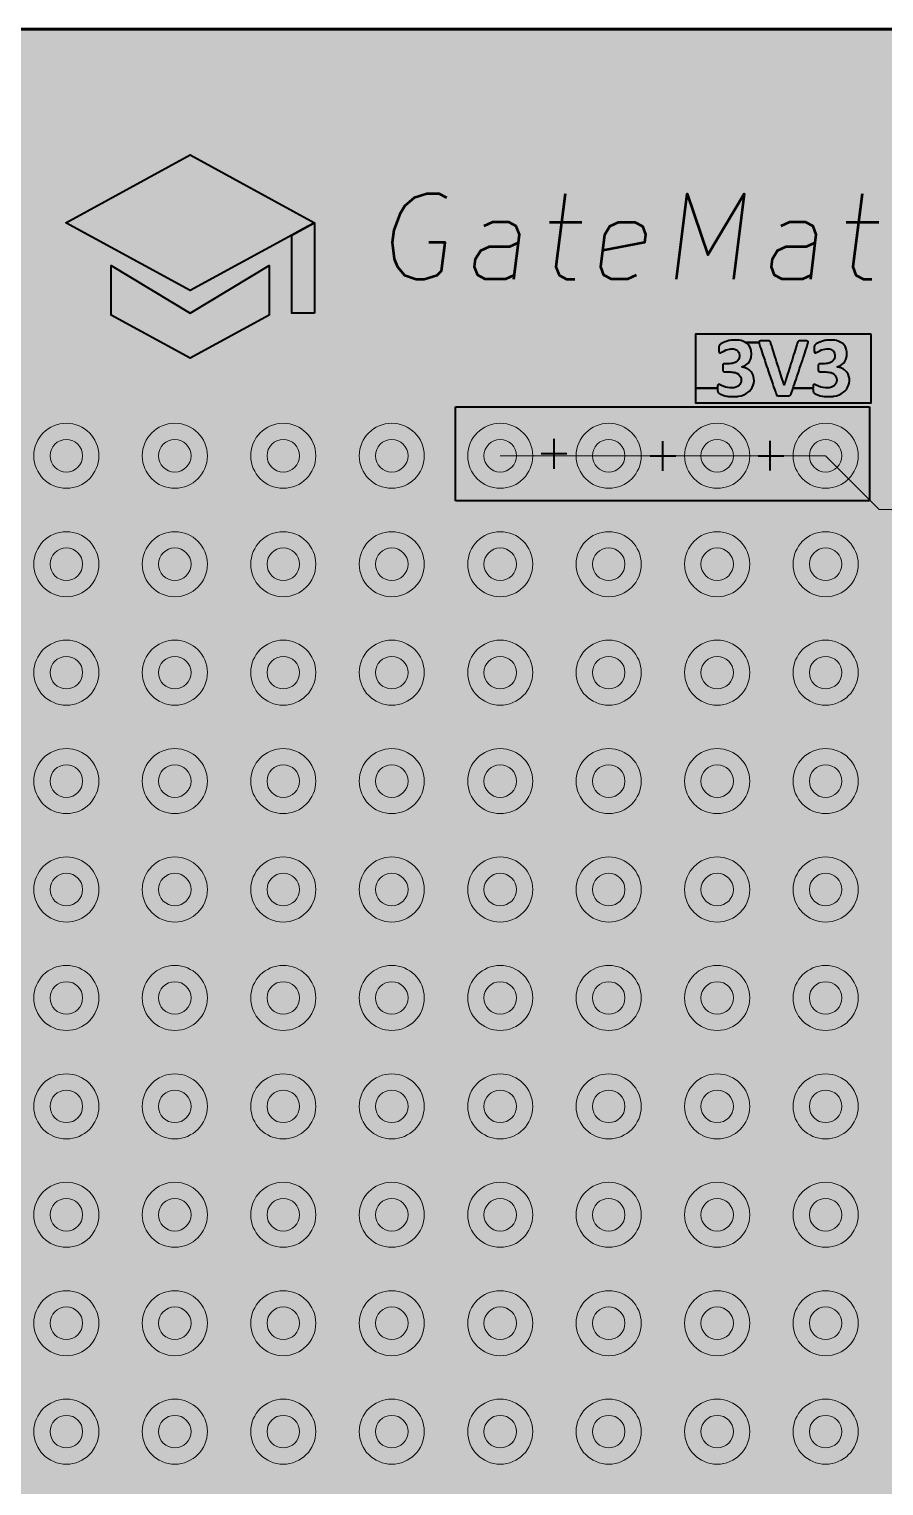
# Model space of a CAD drawing. Header units: millimetres. Extents: x 0 to 100, y -70 to 0.
# Drawn here: x 48.88 to 68.89, y -34.12 to 0 of the extents above; entities that cross this region are included whole.
import ezdxf

# ---------------------------------------------------------------- set-up
doc = ezdxf.new("R2010")
doc.units = ezdxf.units.MM
for name, color, linetype, lineweight, true_color in [('application board F.Cu', 8, 'Continuous', 18, 0x777779), ('application board F.Silkscreen', 18, 'Continuous', 40, 0x000000), ('application board pcb edge', 18, 'Continuous', 60, 0x000000), ('pcb board fill', 7, 'Continuous', 13, 0xefefef)]:
    doc.layers.add(name, color=color, linetype=linetype, lineweight=lineweight, true_color=true_color)

msp = doc.modelspace()

# ---------------------------------------------------------------- hatches: boundary and pattern name
at = {"layer": 'application board F.Silkscreen', "transparency": 33554687}
for points in [[(55.560416, -4.533334), (55.295833, -4.677652), (55.03125, -4.82197), (52.65, -6.120834), (49.739583, -4.533334), (52.65, -2.945834)], [(55.560416, -6.65), (55.03125, -6.65), (55.03125, -4.82197), (55.560416, -4.533334)], [(54.502083, -6.702917), (52.65, -7.708334), (50.797917, -6.702917), (50.797917, -5.538751), (52.65, -6.65), (54.502083, -5.538751)], [(68.590373, -7.140269), (68.590373, -8.764467), (64.489628, -8.764467), (64.489628, -8.411689), (64.998669, -8.411689), (64.999066, -8.443929), (65.000464, -8.468418), (65.003179, -8.486852), (65.007524, -8.500926), (65.013814, -8.512335), (65.018442, -8.518358), (65.034771, -8.532691), (65.059161, -8.547192), (65.090229, -8.561321), (65.126593, -8.574537), (65.166869, -8.586297), (65.209675, -8.596061), (65.223595, -8.59866), (65.257852, -8.603229), (65.298435, -8.606279), (65.342452, -8.607784), (65.387014, -8.607719), (65.429229, -8.606058), (65.466207, -8.602775), (65.479299, -8.600936), (65.547921, -8.586223), (65.610594, -8.565188), (65.666846, -8.538048), (65.716204, -8.505018), (65.746012, -8.47889), (65.781717, -8.437732), (65.810436, -8.3918), (65.831945, -8.342318), (65.846018, -8.290507), (65.852431, -8.237591), (65.850958, -8.184794), (65.841375, -8.133337), (65.823456, -8.084443), (65.819917, -8.077173), (65.805699, -8.054453), (65.785532, -8.029434), (65.761715, -8.004472), (65.736547, -7.981922), (65.712328, -7.96414), (65.705691, -7.960144), (65.678855, -7.946883), (65.648114, -7.934725), (65.617267, -7.925002), (65.590112, -7.919049), (65.587637, -7.918698), (65.572048, -7.915752), (65.56548, -7.912401), (65.568083, -7.908892), (65.579751, -7.905523), (65.590859, -7.902091), (65.607484, -7.895535), (65.626707, -7.887038), (65.63454, -7.883326), (65.676812, -7.857716), (65.713539, -7.824846), (65.744072, -7.785565), (65.767764, -7.740719), (65.783964, -7.691156), (65.784953, -7.686849), (65.789119, -7.659896), (65.791224, -7.627824), (65.791357, -7.593315), (65.789611, -7.559053), (65.786078, -7.527723), (65.780848, -7.502006), (65.77838, -7.49411), (65.756497, -7.445065), (65.728296, -7.402701), (65.693567, -7.366859), (65.652102, -7.337379), (65.651316, -7.337001), (65.968564, -7.337001), (65.970754, -7.353198), (65.973905, -7.366455), (65.976272, -7.374246), (65.981474, -7.390454), (65.989325, -7.414517), (65.999638, -7.445878), (66.012229, -7.483975), (66.02691, -7.528249), (66.043496, -7.57814), (66.0618, -7.63309), (66.081637, -7.692537), (66.10282, -7.755922), (66.125163, -7.822686), (66.14848, -7.892269), (66.172585, -7.96411), (66.177197, -7.977846), (66.209843, -8.074909), (66.239736, -8.163478), (66.26686, -8.243504), (66.291198, -8.314938), (66.312731, -8.377731), (66.331444, -8.431833), (66.34732, -8.477195), (66.360341, -8.513768), (66.37049, -8.541504), (66.37775, -8.560352), (66.382104, -8.570265), (66.383057, -8.571746), (66.391712, -8.578292), (66.403774, -8.583455), (66.420219, -8.58735), (66.442022, -8.590093), (66.470156, -8.591797), (66.505597, -8.592578), (66.54932, -8.592551), (66.558941, -8.59246), (66.596195, -8.591957), (66.625225, -8.591272), (66.647277, -8.590317), (66.663597, -8.589007), (66.675432, -8.587257), (66.684028, -8.584979), (66.687609, -8.583567), (66.70082, -8.575713), (66.710864, -8.56636), (66.711964, -8.564797), (66.714594, -8.558536), (66.719981, -8.543927), (66.727908, -8.521614), (66.738161, -8.492241), (66.750523, -8.456452), (66.764779, -8.41489), (66.765871, -8.411689), (67.233718, -8.411689), (67.234114, -8.443929), (67.235512, -8.468418), (67.238227, -8.486852), (67.242572, -8.500926), (67.248862, -8.512335), (67.253491, -8.518358), (67.26982, -8.532691), (67.29421, -8.547192), (67.325278, -8.561321), (67.361641, -8.574537), (67.401917, -8.586297), (67.444723, -8.596061), (67.458643, -8.59866), (67.4929, -8.603229), (67.533483, -8.606279), (67.5775, -8.607784), (67.622062, -8.607719), (67.664277, -8.606058), (67.701255, -8.602775), (67.714348, -8.600936), (67.78297, -8.586223), (67.845643, -8.565188), (67.901895, -8.538048), (67.951253, -8.505018), (67.981061, -8.47889), (68.016765, -8.437732), (68.045485, -8.3918), (68.066993, -8.342318), (68.081067, -8.290507), (68.087479, -8.237591), (68.086006, -8.184794), (68.076423, -8.133337), (68.058504, -8.084443), (68.054966, -8.077173), (68.040748, -8.054453), (68.02058, -8.029434), (67.996763, -8.004472), (67.971596, -7.981922), (67.947376, -7.96414), (67.940739, -7.960144), (67.913903, -7.946883), (67.883163, -7.934725), (67.852316, -7.925002), (67.82516, -7.919049), (67.822686, -7.918698), (67.807096, -7.915752), (67.800529, -7.912401), (67.803132, -7.908892), (67.8148, -7.905523), (67.825908, -7.902091), (67.842533, -7.895535), (67.861756, -7.887038), (67.869588, -7.883326), (67.91186, -7.857716), (67.948587, -7.824846), (67.979121, -7.785565), (68.002812, -7.740719), (68.019012, -7.691156), (68.020002, -7.686849), (68.024168, -7.659896), (68.026272, -7.627824), (68.026406, -7.593315), (68.02466, -7.559053), (68.021126, -7.527723), (68.015897, -7.502006), (68.013429, -7.49411), (67.991545, -7.445065), (67.963344, -7.402701), (67.928616, -7.366859), (67.887151, -7.337379), (67.838739, -7.314102), (67.78317, -7.296868), (67.743538, -7.288901), (67.711357, -7.285226), (67.673046, -7.283402), (67.631434, -7.283349), (67.589352, -7.284986), (67.549627, -7.288233), (67.515089, -7.293009), (67.501261, -7.295803), (67.456745, -7.307632), (67.413607, -7.322034), (67.373498, -7.338281), (67.338074, -7.355648), (67.308986, -7.373407), (67.290208, -7.388529), (67.277881, -7.402156), (67.269173, -7.416766), (67.263622, -7.434181), (67.260769, -7.456221), (67.260154, -7.484708), (67.26066, -7.505454), (67.262558, -7.536512), (67.265957, -7.559103), (67.271189, -7.574157), (67.278583, -7.582605), (67.288472, -7.585378), (67.289058, -7.585384), (67.297122, -7.583149), (67.31126, -7.577088), (67.329378, -7.568165), (67.346641, -7.558883), (67.393542, -7.534098), (67.435302, -7.515295), (67.473651, -7.501937), (67.510319, -7.493488), (67.547035, -7.48941), (67.57229, -7.488854), (67.610781, -7.491092), (67.642451, -7.49747), (67.66929, -7.508652), (67.693286, -7.525305), (67.700577, -7.531794), (67.719981, -7.55291), (67.733248, -7.575182), (67.741225, -7.600845), (67.74476, -7.632136), (67.745127, -7.649414), (67.744889, -7.671984), (67.743768, -7.688188), (67.741154, -7.701127), (67.736436, -7.713902), (67.729563, -7.728481), (67.70768, -7.762453), (67.678558, -7.790405), (67.646177, -7.810277), (67.625056, -7.819284), (67.602232, -7.826109), (67.576115, -7.830986), (67.545115, -7.834148), (67.507643, -7.83583), (67.469562, -7.836271), (67.438989, -7.836344), (67.416401, -7.83661), (67.40031, -7.837242), (67.38923, -7.83841), (67.381674, -7.840288), (67.376156, -7.843047), (67.371188, -7.846859), (67.370121, -7.84777), (67.36477, -7.852656), (67.361049, -7.857694), (67.358609, -7.864645), (67.357103, -7.875273), (67.356182, -7.891341), (67.355498, -7.914609), (67.355297, -7.92284), (67.355135, -7.957363), (67.356688, -7.983503), (67.360187, -8.002228), (67.36586, -8.014507), (67.373937, -8.021309), (67.379015, -8.022973), (67.386925, -8.023761), (67.402709, -8.024652), (67.424775, -8.025579), (67.451529, -8.02648), (67.481376, -8.027287), (67.489422, -8.027473), (67.53353, -8.02888), (67.569908, -8.031127), (67.600279, -8.034511), (67.626367, -8.039325), (67.649898, -8.045864), (67.672594, -8.054422), (67.688124, -8.061399), (67.722197, -8.082483), (67.749863, -8.109891), (67.770561, -8.142497), (67.783731, -8.179176), (67.788813, -8.218803), (67.78574, -8.257599), (67.774786, -8.294541), (67.756453, -8.32632), (67.731364, -8.352842), (67.700141, -8.37401), (67.663408, -8.389729), (67.621785, -8.399903), (67.575897, -8.404436), (67.526364, -8.403234), (67.473811, -8.396201), (67.418859, -8.383241), (67.36213, -8.364258), (67.304248, -8.339158), (67.292425, -8.333313), (67.275748, -8.325939), (67.262193, -8.321882), (67.255231, -8.321654), (67.246686, -8.327481), (67.240475, -8.339335), (67.236388, -8.358092), (67.234217, -8.384627), (67.233718, -8.411689), (66.765871, -8.411689), (66.780713, -8.368201), (66.79811, -8.317027), (66.816752, -8.262013), (66.836426, -8.203803), (66.856915, -8.14304), (66.878004, -8.08037), (66.899476, -8.016435), (66.921116, -7.951879), (66.942709, -7.887348), (66.964038, -7.823484), (66.984888, -7.760931), (67.005044, -7.700334), (67.024288, -7.642337), (67.042407, -7.587583), (67.059184, -7.536717), (67.074403, -7.490383), (67.08785, -7.449224), (67.099307, -7.413884), (67.108559, -7.385008), (67.115391, -7.363239), (67.119586, -7.349222), (67.120919, -7.343885), (67.121707, -7.329142), (67.119046, -7.319857), (67.114041, -7.314063), (67.100779, -7.307014), (67.07918, -7.301788), (67.050226, -7.298501), (67.014896, -7.297266), (66.977218, -7.298058), (66.942165, -7.300336), (66.915574, -7.303827), (66.896488, -7.308776), (66.88395, -7.315423), (66.877317, -7.323359), (66.875351, -7.32896), (66.870766, -7.343017), (66.863747, -7.36494), (66.854478, -7.39414), (66.843145, -7.430028), (66.829934, -7.472013), (66.815029, -7.519506), (66.798615, -7.571918), (66.780878, -7.628659), (66.762004, -7.68914), (66.742176, -7.75277), (66.721581, -7.81896), (66.717646, -7.831618), (66.696961, -7.898106), (66.677027, -7.962064), (66.658028, -8.02291), (66.640146, -8.080063), (66.623566, -8.132941), (66.608469, -8.180962), (66.59504, -8.223545), (66.583461, -8.260107), (66.573916, -8.290068), (66.566588, -8.312844), (66.56166, -8.327856), (66.559315, -8.334519), (66.559172, -8.3348), (66.557354, -8.33087), (66.552897, -8.318479), (66.545987, -8.298203), (66.536811, -8.270621), (66.525557, -8.236309), (66.512411, -8.195845), (66.49756, -8.149806), (66.48119, -8.09877), (66.463489, -8.043313), (66.444644, -7.984014), (66.42484, -7.92145), (66.404266, -7.856198), (66.402883, -7.851802), (66.382077, -7.785712), (66.361933, -7.721801), (66.34265, -7.660694), (66.324425, -7.603015), (66.307456, -7.549387), (66.291941, -7.500435), (66.278078, -7.456781), (66.266065, -7.419051), (66.2561, -7.387868), (66.24838, -7.363856), (66.243105, -7.347638), (66.240485, -7.339879), (66.235454, -7.327531), (66.229736, -7.317967), (66.222127, -7.310835), (66.211419, -7.30578), (66.196408, -7.302448), (66.175885, -7.300485), (66.148647, -7.299538), (66.113485, -7.299253), (66.101988, -7.299243), (66.061188, -7.299579), (66.029016, -7.300876), (66.004643, -7.303569), (65.987239, -7.308094), (65.975977, -7.314884), (65.970028, -7.324375), (65.968564, -7.337001), (65.651316, -7.337001), (65.60369, -7.314102), (65.548122, -7.296868), (65.50849, -7.288901), (65.476308, -7.285226), (65.437997, -7.283402), (65.396386, -7.283349), (65.354304, -7.284986), (65.314579, -7.288233), (65.28004, -7.293009), (65.266212, -7.295803), (65.221697, -7.307632), (65.178558, -7.322034), (65.13845, -7.338281), (65.103025, -7.355648), (65.073938, -7.373407), (65.05516, -7.388529), (65.042833, -7.402156), (65.034124, -7.416766), (65.028573, -7.434181), (65.025721, -7.456221), (65.025105, -7.484708), (65.025612, -7.505454), (65.027509, -7.536512), (65.030908, -7.559103), (65.03614, -7.574157), (65.043535, -7.582605), (65.053423, -7.585378), (65.05401, -7.585384), (65.062073, -7.583149), (65.076212, -7.577088), (65.09433, -7.568165), (65.111592, -7.558883), (65.158493, -7.534098), (65.200254, -7.515295), (65.238603, -7.501937), (65.275271, -7.493488), (65.311986, -7.48941), (65.337241, -7.488854), (65.375733, -7.491092), (65.407403, -7.49747), (65.434241, -7.508652), (65.458237, -7.525305), (65.465529, -7.531794), (65.484932, -7.55291), (65.498199, -7.575182), (65.506176, -7.600845), (65.509711, -7.632136), (65.510079, -7.649414), (65.509841, -7.671984), (65.50872, -7.688188), (65.506106, -7.701127), (65.501388, -7.713902), (65.494515, -7.728481), (65.472632, -7.762453), (65.443509, -7.790405), (65.411129, -7.810277), (65.390008, -7.819284), (65.367184, -7.826109), (65.341067, -7.830986), (65.310067, -7.834148), (65.272594, -7.83583), (65.234513, -7.836271), (65.203941, -7.836344), (65.181353, -7.83661), (65.165262, -7.837242), (65.154182, -7.83841), (65.146626, -7.840288), (65.141107, -7.843047), (65.13614, -7.846859), (65.135072, -7.84777), (65.129722, -7.852656), (65.126, -7.857694), (65.123561, -7.864645), (65.122054, -7.875273), (65.121133, -7.891341), (65.120449, -7.914609), (65.120249, -7.92284), (65.120087, -7.957363), (65.12164, -7.983503), (65.125138, -8.002228), (65.130811, -8.014507), (65.138888, -8.021309), (65.143967, -8.022973), (65.151876, -8.023761), (65.167661, -8.024652), (65.189727, -8.025579), (65.21648, -8.02648), (65.246328, -8.027287), (65.254374, -8.027473), (65.298482, -8.02888), (65.334859, -8.031127), (65.36523, -8.034511), (65.391319, -8.039325), (65.414849, -8.045864), (65.437546, -8.054422), (65.453075, -8.061399), (65.487149, -8.082483), (65.514815, -8.109891), (65.535512, -8.142497), (65.548682, -8.179176), (65.553765, -8.218803), (65.550691, -8.257599), (65.539737, -8.294541), (65.521404, -8.32632), (65.496315, -8.352842), (65.465093, -8.37401), (65.428359, -8.389729), (65.386737, -8.399903), (65.340848, -8.404436), (65.291316, -8.403234), (65.238762, -8.396201), (65.18381, -8.383241), (65.127082, -8.364258), (65.0692, -8.339158), (65.057376, -8.333313), (65.0407, -8.325939), (65.027144, -8.321882), (65.020182, -8.321654), (65.011638, -8.327481), (65.005427, -8.339335), (65.00134, -8.358092), (64.999168, -8.384627), (64.998669, -8.411689), (64.489628, -8.411689), (64.489628, -7.140269)]]:
    msp.add_hatch(color=256, dxfattribs=at).paths.add_polyline_path(points, flags=0)
at = {"layer": 'pcb board fill', "transparency": 33554687}
h = msp.add_hatch(color=256, dxfattribs=at)
edge = h.paths.add_edge_path(flags=0)
edge.add_line((100, -67.01), (100, -35.01))
edge.add_line((100, -35.01), (100, -3))
edge.add_arc((97, -3), 3, 0, 90)
edge.add_line((97, 0), (50, 0))
edge.add_line((50, 0), (3, 0))
edge.add_arc((3, -3), 3, 90, 180)
edge.add_line((0, -3), (0, -32))
edge.add_arc((3, -32), 3, 180, 270)
edge.add_line((3, -35), (7, -35))
edge.add_arc((7, -38), 3, 0, 90, ccw=False)
edge.add_line((10, -38), (10, -57))
edge.add_arc((13, -57), 3, 180, 270)
edge.add_line((13, -60), (15, -60))
edge.add_arc((15, -63), 3, 0, 90, ccw=False)
edge.add_line((18, -63), (18, -68))
edge.add_arc((20, -68), 2, 180, 270)
edge.add_line((20, -70), (50, -70))
edge.add_line((50, -70), (97, -70.000025))
edge.add_arc((96.9974, -66.9974), 3.002626, 270.0496133, 359.7595675)

# ---------------------------------------------------------------- linework, layer by layer
at = {"layer": 'application board F.Cu', "flags": 128}
for points in [[(59.91, -9.994), (67.53, -9.994)], [(68.786, -11.25), (67.53, -9.994)], [(92.89, -11.25), (68.786, -11.25)]]:
    msp.add_lwpolyline(points, dxfattribs=at)
at = {"layer": 'application board F.Cu'}
for centre, radius in [((49.75, -9.994), 0.762), ((52.29, -9.994), 0.762), ((54.83, -9.994), 0.762), ((57.37, -9.994), 0.762), ((59.91, -9.994), 0.762), ((62.45, -9.994), 0.762), ((64.99, -9.994), 0.762), ((67.53, -9.994), 0.762), ((49.75, -9.994), 0.381), ((52.29, -9.994), 0.381), ((54.83, -9.994), 0.381), ((57.37, -9.994), 0.381), ((59.91, -9.994), 0.381), ((62.45, -9.994), 0.381), ((64.99, -9.994), 0.381), ((67.53, -9.994), 0.381), ((49.75, -12.534), 0.762), ((52.29, -12.534), 0.762), ((54.83, -12.534), 0.762), ((57.37, -12.534), 0.762), ((59.91, -12.534), 0.762), ((62.45, -12.534), 0.762), ((64.99, -12.534), 0.762), ((67.53, -12.534), 0.762), ((49.75, -12.534), 0.381), ((52.29, -12.534), 0.381), ((54.83, -12.534), 0.381), ((57.37, -12.534), 0.381), ((59.91, -12.534), 0.381), ((62.45, -12.534), 0.381), ((64.99, -12.534), 0.381), ((67.53, -12.534), 0.381), ((49.75, -15.074), 0.762), ((52.29, -15.074), 0.762), ((54.83, -15.074), 0.762), ((57.37, -15.074), 0.762), ((59.91, -15.074), 0.762), ((62.45, -15.074), 0.762), ((64.99, -15.074), 0.762), ((67.53, -15.074), 0.762), ((49.75, -15.074), 0.381), ((52.29, -15.074), 0.381), ((54.83, -15.074), 0.381), ((57.37, -15.074), 0.381), ((59.91, -15.074), 0.381), ((62.45, -15.074), 0.381), ((64.99, -15.074), 0.381), ((67.53, -15.074), 0.381), ((49.75, -17.614), 0.762), ((52.29, -17.614), 0.762), ((54.83, -17.614), 0.762), ((57.37, -17.614), 0.762), ((59.91, -17.614), 0.762), ((62.45, -17.614), 0.762), ((64.99, -17.614), 0.762), ((67.53, -17.614), 0.762), ((49.75, -17.614), 0.381), ((52.29, -17.614), 0.381), ((54.83, -17.614), 0.381), ((57.37, -17.614), 0.381), ((59.91, -17.614), 0.381), ((62.45, -17.614), 0.381), ((64.99, -17.614), 0.381), ((67.53, -17.614), 0.381), ((49.75, -20.154), 0.762), ((52.29, -20.154), 0.762), ((54.83, -20.154), 0.762), ((57.37, -20.154), 0.762), ((59.91, -20.154), 0.762), ((62.45, -20.154), 0.762), ((64.99, -20.154), 0.762), ((67.53, -20.154), 0.762), ((49.75, -20.154), 0.381), ((52.29, -20.154), 0.381), ((54.83, -20.154), 0.381), ((57.37, -20.154), 0.381), ((59.91, -20.154), 0.381), ((62.45, -20.154), 0.381), ((64.99, -20.154), 0.381), ((67.53, -20.154), 0.381), ((49.75, -22.694), 0.762), ((52.29, -22.694), 0.762), ((54.83, -22.694), 0.762), ((57.37, -22.694), 0.762), ((59.91, -22.694), 0.762), ((62.45, -22.694), 0.762), ((64.99, -22.694), 0.762), ((67.53, -22.694), 0.762), ((49.75, -22.694), 0.381), ((52.29, -22.694), 0.381), ((54.83, -22.694), 0.381), ((57.37, -22.694), 0.381), ((59.91, -22.694), 0.381), ((62.45, -22.694), 0.381), ((64.99, -22.694), 0.381), ((67.53, -22.694), 0.381), ((49.75, -25.234), 0.762), ((52.29, -25.234), 0.762), ((54.83, -25.234), 0.762), ((57.37, -25.234), 0.762), ((59.91, -25.234), 0.762), ((62.45, -25.234), 0.762), ((64.99, -25.234), 0.762), ((67.53, -25.234), 0.762), ((49.75, -25.234), 0.381), ((52.29, -25.234), 0.381), ((54.83, -25.234), 0.381), ((57.37, -25.234), 0.381), ((59.91, -25.234), 0.381), ((62.45, -25.234), 0.381), ((64.99, -25.234), 0.381), ((67.53, -25.234), 0.381), ((49.75, -27.774), 0.762), ((52.29, -27.774), 0.762), ((54.83, -27.774), 0.762), ((57.37, -27.774), 0.762), ((59.91, -27.774), 0.762), ((62.45, -27.774), 0.762), ((64.99, -27.774), 0.762), ((67.53, -27.774), 0.762), ((49.75, -27.774), 0.381), ((52.29, -27.774), 0.381), ((54.83, -27.774), 0.381), ((57.37, -27.774), 0.381), ((59.91, -27.774), 0.381), ((62.45, -27.774), 0.381), ((64.99, -27.774), 0.381), ((67.53, -27.774), 0.381), ((49.75, -30.314), 0.762), ((52.29, -30.314), 0.762), ((54.83, -30.314), 0.762), ((57.37, -30.314), 0.762), ((59.91, -30.314), 0.762), ((62.45, -30.314), 0.762), ((64.99, -30.314), 0.762), ((67.53, -30.314), 0.762), ((49.75, -30.314), 0.381), ((52.29, -30.314), 0.381), ((54.83, -30.314), 0.381), ((57.37, -30.314), 0.381), ((59.91, -30.314), 0.381), ((62.45, -30.314), 0.381), ((64.99, -30.314), 0.381), ((67.53, -30.314), 0.381), ((49.75, -32.854), 0.762), ((52.29, -32.854), 0.762), ((54.83, -32.854), 0.762), ((57.37, -32.854), 0.762), ((59.91, -32.854), 0.762), ((62.45, -32.854), 0.762), ((64.99, -32.854), 0.762), ((67.53, -32.854), 0.762), ((49.75, -32.854), 0.381), ((52.29, -32.854), 0.381), ((54.83, -32.854), 0.381), ((57.37, -32.854), 0.381), ((59.91, -32.854), 0.381), ((62.45, -32.854), 0.381), ((64.99, -32.854), 0.381), ((67.53, -32.854), 0.381)]:
    msp.add_circle(centre, radius, dxfattribs=at)
at = {"layer": 'application board F.Silkscreen', "flags": 128}
for points in [[(55.560416, -4.533334), (55.295833, -4.677652), (55.03125, -4.82197), (52.65, -6.120834), (49.739583, -4.533334), (52.65, -2.945834), (55.560416, -4.533334)], [(55.560416, -6.65), (55.03125, -6.65), (55.03125, -4.82197), (55.560416, -4.533334), (55.560416, -6.65)], [(54.502083, -6.702917), (52.65, -7.708334), (50.797917, -6.702917), (50.797917, -5.538751), (52.65, -6.65), (54.502083, -5.538751), (54.502083, -6.702917)], [(68.590373, -7.140269), (68.590373, -8.764467), (64.489628, -8.764467), (64.489628, -8.411689), (64.998669, -8.411689), (64.999066, -8.443929), (65.000464, -8.468418), (65.003179, -8.486852), (65.007524, -8.500926), (65.013814, -8.512335), (65.018442, -8.518358), (65.034771, -8.532691), (65.059161, -8.547192), (65.090229, -8.561321), (65.126593, -8.574537), (65.166869, -8.586297), (65.209675, -8.596061), (65.223595, -8.59866), (65.257852, -8.603229), (65.298435, -8.606279), (65.342452, -8.607784), (65.387014, -8.607719), (65.429229, -8.606058), (65.466207, -8.602775), (65.479299, -8.600936), (65.547921, -8.586223), (65.610594, -8.565188), (65.666846, -8.538048), (65.716204, -8.505018), (65.746012, -8.47889), (65.781717, -8.437732), (65.810436, -8.3918), (65.831945, -8.342318), (65.846018, -8.290507), (65.852431, -8.237591), (65.850958, -8.184794), (65.841375, -8.133337), (65.823456, -8.084443), (65.819917, -8.077173), (65.805699, -8.054453), (65.785532, -8.029434), (65.761715, -8.004472), (65.736547, -7.981922), (65.712328, -7.96414), (65.705691, -7.960144), (65.678855, -7.946883), (65.648114, -7.934725), (65.617267, -7.925002), (65.590112, -7.919049), (65.587637, -7.918698), (65.572048, -7.915752), (65.56548, -7.912401), (65.568083, -7.908892), (65.579751, -7.905523), (65.590859, -7.902091), (65.607484, -7.895535), (65.626707, -7.887038), (65.63454, -7.883326), (65.676812, -7.857716), (65.713539, -7.824846), (65.744072, -7.785565), (65.767764, -7.740719), (65.783964, -7.691156), (65.784953, -7.686849), (65.789119, -7.659896), (65.791224, -7.627824), (65.791357, -7.593315), (65.789611, -7.559053), (65.786078, -7.527723), (65.780848, -7.502006), (65.77838, -7.49411), (65.756497, -7.445065), (65.728296, -7.402701), (65.693567, -7.366859), (65.652102, -7.337379), (65.651316, -7.337001), (65.968564, -7.337001), (65.970754, -7.353198), (65.973905, -7.366455), (65.976272, -7.374246), (65.981474, -7.390454), (65.989325, -7.414517), (65.999638, -7.445878), (66.012229, -7.483975), (66.02691, -7.528249), (66.043496, -7.57814), (66.0618, -7.63309), (66.081637, -7.692537), (66.10282, -7.755922), (66.125163, -7.822686), (66.14848, -7.892269), (66.172585, -7.96411), (66.177197, -7.977846), (66.209843, -8.074909), (66.239736, -8.163478), (66.26686, -8.243504), (66.291198, -8.314938), (66.312731, -8.377731), (66.331444, -8.431833), (66.34732, -8.477195), (66.360341, -8.513768), (66.37049, -8.541504), (66.37775, -8.560352), (66.382104, -8.570265), (66.383057, -8.571746), (66.391712, -8.578292), (66.403774, -8.583455), (66.420219, -8.58735), (66.442022, -8.590093), (66.470156, -8.591797), (66.505597, -8.592578), (66.54932, -8.592551), (66.558941, -8.59246), (66.596195, -8.591957), (66.625225, -8.591272), (66.647277, -8.590317), (66.663597, -8.589007), (66.675432, -8.587257), (66.684028, -8.584979), (66.687609, -8.583567), (66.70082, -8.575713), (66.710864, -8.56636), (66.711964, -8.564797), (66.714594, -8.558536), (66.719981, -8.543927), (66.727908, -8.521614), (66.738161, -8.492241), (66.750523, -8.456452), (66.764779, -8.41489), (66.765871, -8.411689), (67.233718, -8.411689), (67.234114, -8.443929), (67.235512, -8.468418), (67.238227, -8.486852), (67.242572, -8.500926), (67.248862, -8.512335), (67.253491, -8.518358), (67.26982, -8.532691), (67.29421, -8.547192), (67.325278, -8.561321), (67.361641, -8.574537), (67.401917, -8.586297), (67.444723, -8.596061), (67.458643, -8.59866), (67.4929, -8.603229), (67.533483, -8.606279), (67.5775, -8.607784), (67.622062, -8.607719), (67.664277, -8.606058), (67.701255, -8.602775), (67.714348, -8.600936), (67.78297, -8.586223), (67.845643, -8.565188), (67.901895, -8.538048), (67.951253, -8.505018), (67.981061, -8.47889), (68.016765, -8.437732), (68.045485, -8.3918), (68.066993, -8.342318), (68.081067, -8.290507), (68.087479, -8.237591), (68.086006, -8.184794), (68.076423, -8.133337), (68.058504, -8.084443), (68.054966, -8.077173), (68.040748, -8.054453), (68.02058, -8.029434), (67.996763, -8.004472), (67.971596, -7.981922), (67.947376, -7.96414), (67.940739, -7.960144), (67.913903, -7.946883), (67.883163, -7.934725), (67.852316, -7.925002), (67.82516, -7.919049), (67.822686, -7.918698), (67.807096, -7.915752), (67.800529, -7.912401), (67.803132, -7.908892), (67.8148, -7.905523), (67.825908, -7.902091), (67.842533, -7.895535), (67.861756, -7.887038), (67.869588, -7.883326), (67.91186, -7.857716), (67.948587, -7.824846), (67.979121, -7.785565), (68.002812, -7.740719), (68.019012, -7.691156), (68.020002, -7.686849), (68.024168, -7.659896), (68.026272, -7.627824), (68.026406, -7.593315), (68.02466, -7.559053), (68.021126, -7.527723), (68.015897, -7.502006), (68.013429, -7.49411), (67.991545, -7.445065), (67.963344, -7.402701), (67.928616, -7.366859), (67.887151, -7.337379), (67.838739, -7.314102), (67.78317, -7.296868), (67.743538, -7.288901), (67.711357, -7.285226), (67.673046, -7.283402), (67.631434, -7.283349), (67.589352, -7.284986), (67.549627, -7.288233), (67.515089, -7.293009), (67.501261, -7.295803), (67.456745, -7.307632), (67.413607, -7.322034), (67.373498, -7.338281), (67.338074, -7.355648), (67.308986, -7.373407), (67.290208, -7.388529), (67.277881, -7.402156), (67.269173, -7.416766), (67.263622, -7.434181), (67.260769, -7.456221), (67.260154, -7.484708), (67.26066, -7.505454), (67.262558, -7.536512), (67.265957, -7.559103), (67.271189, -7.574157), (67.278583, -7.582605), (67.288472, -7.585378), (67.289058, -7.585384), (67.297122, -7.583149), (67.31126, -7.577088), (67.329378, -7.568165), (67.346641, -7.558883), (67.393542, -7.534098), (67.435302, -7.515295), (67.473651, -7.501937), (67.510319, -7.493488), (67.547035, -7.48941), (67.57229, -7.488854), (67.610781, -7.491092), (67.642451, -7.49747), (67.66929, -7.508652), (67.693286, -7.525305), (67.700577, -7.531794), (67.719981, -7.55291), (67.733248, -7.575182), (67.741225, -7.600845), (67.74476, -7.632136), (67.745127, -7.649414), (67.744889, -7.671984), (67.743768, -7.688188), (67.741154, -7.701127), (67.736436, -7.713902), (67.729563, -7.728481), (67.70768, -7.762453), (67.678558, -7.790405), (67.646177, -7.810277), (67.625056, -7.819284), (67.602232, -7.826109), (67.576115, -7.830986), (67.545115, -7.834148), (67.507643, -7.83583), (67.469562, -7.836271), (67.438989, -7.836344), (67.416401, -7.83661), (67.40031, -7.837242), (67.38923, -7.83841), (67.381674, -7.840288), (67.376156, -7.843047), (67.371188, -7.846859), (67.370121, -7.84777), (67.36477, -7.852656), (67.361049, -7.857694), (67.358609, -7.864645), (67.357103, -7.875273), (67.356182, -7.891341), (67.355498, -7.914609), (67.355297, -7.92284), (67.355135, -7.957363), (67.356688, -7.983503), (67.360187, -8.002228), (67.36586, -8.014507), (67.373937, -8.021309), (67.379015, -8.022973), (67.386925, -8.023761), (67.402709, -8.024652), (67.424775, -8.025579), (67.451529, -8.02648), (67.481376, -8.027287), (67.489422, -8.027473), (67.53353, -8.02888), (67.569908, -8.031127), (67.600279, -8.034511), (67.626367, -8.039325), (67.649898, -8.045864), (67.672594, -8.054422), (67.688124, -8.061399), (67.722197, -8.082483), (67.749863, -8.109891), (67.770561, -8.142497), (67.783731, -8.179176), (67.788813, -8.218803), (67.78574, -8.257599), (67.774786, -8.294541), (67.756453, -8.32632), (67.731364, -8.352842), (67.700141, -8.37401), (67.663408, -8.389729), (67.621785, -8.399903), (67.575897, -8.404436), (67.526364, -8.403234), (67.473811, -8.396201), (67.418859, -8.383241), (67.36213, -8.364258), (67.304248, -8.339158), (67.292425, -8.333313), (67.275748, -8.325939), (67.262193, -8.321882), (67.255231, -8.321654), (67.246686, -8.327481), (67.240475, -8.339335), (67.236388, -8.358092), (67.234217, -8.384627), (67.233718, -8.411689), (66.765871, -8.411689), (66.780713, -8.368201), (66.79811, -8.317027), (66.816752, -8.262013), (66.836426, -8.203803), (66.856915, -8.14304), (66.878004, -8.08037), (66.899476, -8.016435), (66.921116, -7.951879), (66.942709, -7.887348), (66.964038, -7.823484), (66.984888, -7.760931), (67.005044, -7.700334), (67.024288, -7.642337), (67.042407, -7.587583), (67.059184, -7.536717), (67.074403, -7.490383), (67.08785, -7.449224), (67.099307, -7.413884), (67.108559, -7.385008), (67.115391, -7.363239), (67.119586, -7.349222), (67.120919, -7.343885), (67.121707, -7.329142), (67.119046, -7.319857), (67.114041, -7.314063), (67.100779, -7.307014), (67.07918, -7.301788), (67.050226, -7.298501), (67.014896, -7.297266), (66.977218, -7.298058), (66.942165, -7.300336), (66.915574, -7.303827), (66.896488, -7.308776), (66.88395, -7.315423), (66.877317, -7.323359), (66.875351, -7.32896), (66.870766, -7.343017), (66.863747, -7.36494), (66.854478, -7.39414), (66.843145, -7.430028), (66.829934, -7.472013), (66.815029, -7.519506), (66.798615, -7.571918), (66.780878, -7.628659), (66.762004, -7.68914), (66.742176, -7.75277), (66.721581, -7.81896), (66.717646, -7.831618), (66.696961, -7.898106), (66.677027, -7.962064), (66.658028, -8.02291), (66.640146, -8.080063), (66.623566, -8.132941), (66.608469, -8.180962), (66.59504, -8.223545), (66.583461, -8.260107), (66.573916, -8.290068), (66.566588, -8.312844), (66.56166, -8.327856), (66.559315, -8.334519), (66.559172, -8.3348), (66.557354, -8.33087), (66.552897, -8.318479), (66.545987, -8.298203), (66.536811, -8.270621), (66.525557, -8.236309), (66.512411, -8.195845), (66.49756, -8.149806), (66.48119, -8.09877), (66.463489, -8.043313), (66.444644, -7.984014), (66.42484, -7.92145), (66.404266, -7.856198), (66.402883, -7.851802), (66.382077, -7.785712), (66.361933, -7.721801), (66.34265, -7.660694), (66.324425, -7.603015), (66.307456, -7.549387), (66.291941, -7.500435), (66.278078, -7.456781), (66.266065, -7.419051), (66.2561, -7.387868), (66.24838, -7.363856), (66.243105, -7.347638), (66.240485, -7.339879), (66.235454, -7.327531), (66.229736, -7.317967), (66.222127, -7.310835), (66.211419, -7.30578), (66.196408, -7.302448), (66.175885, -7.300485), (66.148647, -7.299538), (66.113485, -7.299253), (66.101988, -7.299243), (66.061188, -7.299579), (66.029016, -7.300876), (66.004643, -7.303569), (65.987239, -7.308094), (65.975977, -7.314884), (65.970028, -7.324375), (65.968564, -7.337001), (65.651316, -7.337001), (65.60369, -7.314102), (65.548122, -7.296868), (65.50849, -7.288901), (65.476308, -7.285226), (65.437997, -7.283402), (65.396386, -7.283349), (65.354304, -7.284986), (65.314579, -7.288233), (65.28004, -7.293009), (65.266212, -7.295803), (65.221697, -7.307632), (65.178558, -7.322034), (65.13845, -7.338281), (65.103025, -7.355648), (65.073938, -7.373407), (65.05516, -7.388529), (65.042833, -7.402156), (65.034124, -7.416766), (65.028573, -7.434181), (65.025721, -7.456221), (65.025105, -7.484708), (65.025612, -7.505454), (65.027509, -7.536512), (65.030908, -7.559103), (65.03614, -7.574157), (65.043535, -7.582605), (65.053423, -7.585378), (65.05401, -7.585384), (65.062073, -7.583149), (65.076212, -7.577088), (65.09433, -7.568165), (65.111592, -7.558883), (65.158493, -7.534098), (65.200254, -7.515295), (65.238603, -7.501937), (65.275271, -7.493488), (65.311986, -7.48941), (65.337241, -7.488854), (65.375733, -7.491092), (65.407403, -7.49747), (65.434241, -7.508652), (65.458237, -7.525305), (65.465529, -7.531794), (65.484932, -7.55291), (65.498199, -7.575182), (65.506176, -7.600845), (65.509711, -7.632136), (65.510079, -7.649414), (65.509841, -7.671984), (65.50872, -7.688188), (65.506106, -7.701127), (65.501388, -7.713902), (65.494515, -7.728481), (65.472632, -7.762453), (65.443509, -7.790405), (65.411129, -7.810277), (65.390008, -7.819284), (65.367184, -7.826109), (65.341067, -7.830986), (65.310067, -7.834148), (65.272594, -7.83583), (65.234513, -7.836271), (65.203941, -7.836344), (65.181353, -7.83661), (65.165262, -7.837242), (65.154182, -7.83841), (65.146626, -7.840288), (65.141107, -7.843047), (65.13614, -7.846859), (65.135072, -7.84777), (65.129722, -7.852656), (65.126, -7.857694), (65.123561, -7.864645), (65.122054, -7.875273), (65.121133, -7.891341), (65.120449, -7.914609), (65.120249, -7.92284), (65.120087, -7.957363), (65.12164, -7.983503), (65.125138, -8.002228), (65.130811, -8.014507), (65.138888, -8.021309), (65.143967, -8.022973), (65.151876, -8.023761), (65.167661, -8.024652), (65.189727, -8.025579), (65.21648, -8.02648), (65.246328, -8.027287), (65.254374, -8.027473), (65.298482, -8.02888), (65.334859, -8.031127), (65.36523, -8.034511), (65.391319, -8.039325), (65.414849, -8.045864), (65.437546, -8.054422), (65.453075, -8.061399), (65.487149, -8.082483), (65.514815, -8.109891), (65.535512, -8.142497), (65.548682, -8.179176), (65.553765, -8.218803), (65.550691, -8.257599), (65.539737, -8.294541), (65.521404, -8.32632), (65.496315, -8.352842), (65.465093, -8.37401), (65.428359, -8.389729), (65.386737, -8.399903), (65.340848, -8.404436), (65.291316, -8.403234), (65.238762, -8.396201), (65.18381, -8.383241), (65.127082, -8.364258), (65.0692, -8.339158), (65.057376, -8.333313), (65.0407, -8.325939), (65.027144, -8.321882), (65.020182, -8.321654), (65.011638, -8.327481), (65.005427, -8.339335), (65.00134, -8.358092), (64.999168, -8.384627), (64.998669, -8.411689), (64.489628, -8.411689), (64.489628, -7.140269), (68.590373, -7.140269)], [(58.86, -11.05), (58.86, -8.85)], [(58.86, -8.85), (68.56, -8.85)], [(68.56, -8.85), (68.56, -11.05)], [(61.17, -10.3), (61.17, -9.6)], [(63.72, -10.35), (63.72, -9.65)], [(66.23, -10.34), (66.23, -9.64)], [(61.47, -9.95), (60.87, -9.95)], [(64.02, -10), (63.42, -10)], [(66.55, -10), (65.95, -10)], [(68.56, -11.05), (58.86, -11.05)]]:
    msp.add_lwpolyline(points, dxfattribs=at)
at = {"layer": 'application board F.Silkscreen', "lineweight": 50, "flags": 128}
for points in [[(58.655892, -3.95), (58.477321, -3.854761), (58.191607, -3.854761), (57.893988, -3.95), (57.679702, -4.140476), (57.560654, -4.330952), (57.417797, -4.711904), (57.382083, -4.997619), (57.429702, -5.378571), (57.50113, -5.569047), (57.667797, -5.759523), (57.941607, -5.854761), (58.132083, -5.854761), (58.429702, -5.759523), (58.536845, -5.664285), (58.620178, -4.997619), (58.239226, -4.997619)], [(61.429702, -3.854761), (61.215416, -5.569047), (61.286845, -5.759523), (61.465416, -5.854761), (61.655892, -5.854761)], [(64.036845, -5.854761), (64.286845, -3.854761), (64.77494, -5.283333), (65.620178, -3.854761), (65.370178, -5.854761)], [(68.382083, -3.854761), (68.167797, -5.569047), (68.239226, -5.759523), (68.417797, -5.854761), (68.608273, -5.854761)], [(60.227321, -5.854761), (60.358273, -4.807142), (60.286845, -4.616666), (60.108273, -4.521428), (59.727321, -4.521428), (59.52494, -4.616666)], [(61.060654, -4.521428), (61.822559, -4.521428)], [(63.096369, -5.759523), (62.893988, -5.854761), (62.513035, -5.854761), (62.334464, -5.759523), (62.263035, -5.569047), (62.358273, -4.807142), (62.477321, -4.616666), (62.679702, -4.521428), (63.060654, -4.521428), (63.239226, -4.616666), (63.310654, -4.807142), (63.286845, -4.997619), (62.310654, -5.188095)], [(67.179702, -5.854761), (67.310654, -4.807142), (67.239226, -4.616666), (67.060654, -4.521428), (66.679702, -4.521428), (66.477321, -4.616666)], [(68.013035, -4.521428), (68.77494, -4.521428)], [(60.239226, -5.759523), (60.036845, -5.854761), (59.560654, -5.854761), (59.382083, -5.759523), (59.310654, -5.569047), (59.334464, -5.378571), (59.453511, -5.188095), (59.655892, -5.092857), (60.132083, -5.092857), (60.334464, -4.997619)], [(67.191607, -5.759523), (66.989226, -5.854761), (66.513035, -5.854761), (66.334464, -5.759523), (66.263035, -5.569047), (66.286845, -5.378571), (66.405892, -5.188095), (66.608273, -5.092857), (67.084464, -5.092857), (67.286845, -4.997619)]]:
    msp.add_lwpolyline(points, dxfattribs=at)
at = {"layer": 'application board pcb edge', "color": 18, "true_color": 0x000000, "flags": 128}
for points in [[(50, 0), (3, 0)], [(97, 0), (50, 0)]]:
    msp.add_lwpolyline(points, dxfattribs=at)

doc.saveas('drawing.dxf')
